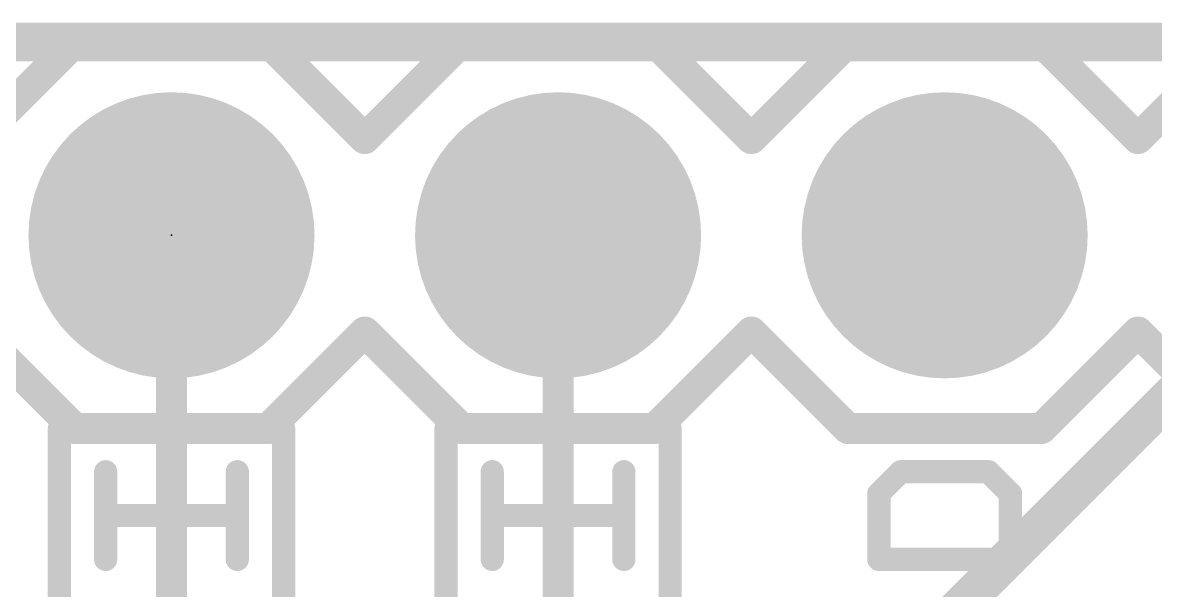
# Model space of a CAD drawing. Extents: x -33 to 74, y -18 to 36.
# Drawn here: x 5.37 to 12.81, y 31.96 to 35.69 of the extents above; entities that cross this region are included whole.
import ezdxf

# ---------------------------------------------------------------- set-up
doc = ezdxf.new("R2010")
doc.units = 0
for name, color, linetype in [('1', 12, 'CONTINUOUS'), ('16', 132, 'CONTINUOUS'), ('17', 110, 'CONTINUOUS'), ('20', 53, 'CONTINUOUS'), ('21', 41, 'CONTINUOUS'), ('22', 40, 'CONTINUOUS'), ('23', 53, 'CONTINUOUS'), ('51', 53, 'CONTINUOUS')]:
    doc.layers.add(name, color=color, linetype=linetype)

# ---------------------------------------------------------------- blocks, each defined once
blk = doc.blocks.new('RECT')
blk.add_solid([(-0.5, -0.5), (0.5, -0.5), (-0.5, 0.5), (0.5, 0.5)])
blk = doc.blocks.new('ROUNDP')
at = {"const_width": 0.5}
blk.add_lwpolyline([(0, -0.25, 1), (0, 0.25, 1), (0, -0.25)], format="xyb", dxfattribs=at)

msp = doc.modelspace()

# ---------------------------------------------------------------- linework, layer by layer
at = {"layer": '1'}
for points, const_width in [([(25.4, 35.56), (0, 35.56)], 0.254), ([(6.35, 30.48), (6.35, 34.29)], 0.2032), ([(8.89, 31.75), (8.89, 34.29)], 0.2032), ([(13.97, 34.29), (10.795, 31.115)], 0.254)]:
    msp.add_lwpolyline(points, dxfattribs=dict(at, const_width=const_width))
at = {"layer": '1', "const_width": 0.1016}
for points in [[(6.4008, 34.29, 1), (6.2992, 34.29)], [(8.9408, 34.29, 1), (8.8392, 34.29)]]:
    msp.add_lwpolyline(points, format="xyb", dxfattribs=at)
at = {"layer": '16', "const_width": 0.254}
msp.add_lwpolyline([(25.4, 35.56), (0, 35.56)], dxfattribs=at)
at = {"layer": '20', "const_width": 0.2032}
msp.add_lwpolyline([(25.4, 35.56), (0, 35.56)], dxfattribs=at)
at = {"layer": '21'}
for points, const_width in [([(5.715, 35.56), (5.08, 34.925)], 0.2032), ([(5.715, 35.56), (6.985, 35.56)], 0.2032), ([(6.985, 35.56), (7.62, 34.925)], 0.2032), ([(7.62, 34.925), (8.255, 35.56)], 0.2032), ([(8.255, 35.56), (9.525, 35.56)], 0.2032), ([(9.525, 35.56), (10.16, 34.925)], 0.2032), ([(10.16, 34.925), (10.795, 35.56)], 0.2032), ([(10.795, 35.56), (12.065, 35.56)], 0.2032), ([(12.065, 35.56), (12.7, 34.925)], 0.2032), ([(13.335, 35.56), (12.7, 34.925)], 0.2032), ([(5.08, 33.655), (5.715, 33.02)], 0.2032), ([(7.62, 33.655), (6.985, 33.02)], 0.2032), ([(8.255, 33.02), (7.62, 33.655)], 0.2032), ([(10.16, 33.655), (9.525, 33.02)], 0.2032), ([(10.795, 33.02), (10.16, 33.655)], 0.2032), ([(12.7, 33.655), (12.065, 33.02)], 0.2032), ([(12.7, 33.655), (13.335, 33.02)], 0.2032), ([(6.985, 33.02), (5.715, 33.02)], 0.2032), ([(9.525, 33.02), (8.255, 33.02)], 0.2032), ([(12.065, 33.02), (10.795, 33.02)], 0.2032), ([(5.6134, 30.5253), (5.6134, 33.02)], 0.1524), ([(8.1534, 30.2134), (8.1534, 33.02)], 0.1524), ([(5.9175, 32.1607), (5.9175, 32.7369)], 0.1524), ([(8.4575, 32.1607), (8.4575, 32.7369)], 0.1524), ([(11.1415, 32.7369), (10.9975, 32.5928)], 0.1524), ([(11.7177, 32.7369), (11.1415, 32.7369)], 0.1524), ([(11.8618, 32.5928), (11.7177, 32.7369)], 0.1524), ([(10.9975, 32.5928), (10.9975, 32.1607)], 0.1524), ([(11.8618, 32.1607), (11.8618, 32.5928)], 0.1524), ([(6.7818, 32.4488), (5.9175, 32.4488)], 0.1524), ([(9.3218, 32.4488), (8.4575, 32.4488)], 0.1524), ([(10.9975, 32.1607), (11.8618, 32.1607)], 0.1524)]:
    msp.add_lwpolyline(points, dxfattribs=dict(at, const_width=const_width))
for points, const_width in [([(5.715, 35.6108, 1), (5.715, 35.5092)], 0.1016), ([(5.7509, 35.5241, 1), (5.6791, 35.5959)], 0.1016), ([(7.0209, 35.5959, 1), (6.9491, 35.5241)], 0.1016), ([(6.985, 35.5092, 1), (6.985, 35.6108)], 0.1016), ([(8.255, 35.6108, 1), (8.255, 35.5092)], 0.1016), ([(8.2909, 35.5241, 1), (8.2191, 35.5959)], 0.1016), ([(9.5609, 35.5959, 1), (9.4891, 35.5241)], 0.1016), ([(9.525, 35.5092, 1), (9.525, 35.6108)], 0.1016), ([(10.795, 35.6108, 1), (10.795, 35.5092)], 0.1016), ([(10.8309, 35.5241, 1), (10.7591, 35.5959)], 0.1016), ([(12.1009, 35.5959, 1), (12.0291, 35.5241)], 0.1016), ([(12.065, 35.5092, 1), (12.065, 35.6108)], 0.1016), ([(7.5841, 34.9609, 1), (7.6559, 34.8891)], 0.1016), ([(7.5841, 34.8891, 1), (7.6559, 34.9609)], 0.1016), ([(10.1241, 34.9609, 1), (10.1959, 34.8891)], 0.1016), ([(10.1241, 34.8891, 1), (10.1959, 34.9609)], 0.1016), ([(12.6641, 34.9609, 1), (12.7359, 34.8891)], 0.1016), ([(12.6641, 34.8891, 1), (12.7359, 34.9609)], 0.1016), ([(7.6559, 33.6909, 1), (7.5841, 33.6191)], 0.1016), ([(7.6559, 33.6191, 1), (7.5841, 33.6909)], 0.1016), ([(10.1959, 33.6909, 1), (10.1241, 33.6191)], 0.1016), ([(10.1959, 33.6191, 1), (10.1241, 33.6909)], 0.1016), ([(12.7359, 33.6909, 1), (12.6641, 33.6191)], 0.1016), ([(12.7359, 33.6191, 1), (12.6641, 33.6909)], 0.1016), ([(5.715, 33.0708, 1), (5.715, 32.9692)], 0.1016), ([(6.985, 32.9692, 1), (6.985, 33.0708)], 0.1016), ([(8.255, 33.0708, 1), (8.255, 32.9692)], 0.1016), ([(9.525, 32.9692, 1), (9.525, 33.0708)], 0.1016), ([(10.795, 33.0708, 1), (10.795, 32.9692)], 0.1016), ([(12.065, 32.9692, 1), (12.065, 33.0708)], 0.1016), ([(5.6515, 33.02, 1), (5.5753, 33.02)], 0.0762), ([(5.6791, 32.9841, 1), (5.7509, 33.0559)], 0.1016), ([(6.9491, 33.0559, 1), (7.0209, 32.9841)], 0.1016), ([(8.1915, 33.02, 1), (8.1153, 33.02)], 0.0762), ([(8.2191, 32.9841, 1), (8.2909, 33.0559)], 0.1016), ([(9.4891, 33.0559, 1), (9.5609, 32.9841)], 0.1016), ([(10.7591, 32.9841, 1), (10.8309, 33.0559)], 0.1016), ([(12.0291, 33.0559, 1), (12.1009, 32.9841)], 0.1016), ([(5.9556, 32.7369, 1), (5.8794, 32.7369)], 0.0762), ([(8.4956, 32.7369, 1), (8.4194, 32.7369)], 0.0762), ([(11.1415, 32.775, 1), (11.1415, 32.6988)], 0.0762), ([(11.1685, 32.71, 1), (11.1146, 32.7638)], 0.0762), ([(11.7447, 32.7638, 1), (11.6908, 32.71)], 0.0762), ([(11.7177, 32.6988, 1), (11.7177, 32.775)], 0.0762), ([(10.9705, 32.6198, 1), (11.0244, 32.5659)], 0.0762), ([(11.0356, 32.5928, 1), (10.9594, 32.5928)], 0.0762), ([(11.8999, 32.5928, 1), (11.8237, 32.5928)], 0.0762), ([(11.8349, 32.5659, 1), (11.8887, 32.6198)], 0.0762), ([(5.9175, 32.4869, 1), (5.9175, 32.4107)], 0.0762), ([(6.7818, 32.4107, 1), (6.7818, 32.4869)], 0.0762), ([(8.4575, 32.4869, 1), (8.4575, 32.4107)], 0.0762), ([(9.3218, 32.4107, 1), (9.3218, 32.4869)], 0.0762), ([(10.9975, 32.1988, 1), (10.9975, 32.1226)], 0.0762), ([(11.8618, 32.1226, 1), (11.8618, 32.1988)], 0.0762), ([(5.8794, 32.1607, 1), (5.9556, 32.1607)], 0.0762), ([(8.4194, 32.1607, 1), (8.4956, 32.1607)], 0.0762), ([(10.9594, 32.1607, 1), (11.0356, 32.1607)], 0.0762), ([(11.8237, 32.1607, 1), (11.8999, 32.1607)], 0.0762)]:
    msp.add_lwpolyline(points, format="xyb", dxfattribs=dict(at, const_width=const_width))
at = {"layer": '22', "const_width": 0.1524}
for points in [[(7.0866, 30.5253), (7.0866, 33.02)], [(9.6266, 30.2134), (9.6266, 33.02)], [(6.7825, 32.1607), (6.7825, 32.7369)], [(9.3225, 32.1607), (9.3225, 32.7369)], [(10.9982, 32.5928), (11.1423, 32.7369)], [(11.1423, 32.7369), (11.7185, 32.7369)], [(11.7185, 32.7369), (11.8625, 32.5928)], [(10.9982, 32.1607), (10.9982, 32.5928)], [(11.8625, 32.5928), (11.8625, 32.1607)], [(5.9182, 32.4488), (6.7825, 32.4488)], [(8.4582, 32.4488), (9.3225, 32.4488)], [(11.8625, 32.1607), (10.9982, 32.1607)]]:
    msp.add_lwpolyline(points, dxfattribs=at)
at = {"layer": '22', "const_width": 0.0762}
for points in [[(7.1247, 33.02, 1), (7.0485, 33.02)], [(9.6647, 33.02, 1), (9.5885, 33.02)], [(6.8206, 32.7369, 1), (6.7444, 32.7369)], [(9.3606, 32.7369, 1), (9.2844, 32.7369)], [(11.1423, 32.775, 1), (11.1423, 32.6988)], [(11.1692, 32.71, 1), (11.1153, 32.7638)], [(11.7454, 32.7638, 1), (11.6915, 32.71)], [(11.7185, 32.6988, 1), (11.7185, 32.775)], [(11.0363, 32.5928, 1), (10.9601, 32.5928)], [(10.9713, 32.6198, 1), (11.0251, 32.5659)], [(11.9006, 32.5928, 1), (11.8244, 32.5928)], [(11.8356, 32.5659, 1), (11.8895, 32.6198)], [(5.9182, 32.4869, 1), (5.9182, 32.4107)], [(6.7825, 32.4107, 1), (6.7825, 32.4869)], [(8.4582, 32.4869, 1), (8.4582, 32.4107)], [(9.3225, 32.4107, 1), (9.3225, 32.4869)], [(10.9982, 32.1988, 1), (10.9982, 32.1226)], [(11.8625, 32.1226, 1), (11.8625, 32.1988)], [(6.7444, 32.1607, 1), (6.8206, 32.1607)], [(9.2844, 32.1607, 1), (9.3606, 32.1607)], [(10.9601, 32.1607, 1), (11.0363, 32.1607)], [(11.8244, 32.1607, 1), (11.9006, 32.1607)]]:
    msp.add_lwpolyline(points, format="xyb", dxfattribs=at)
at = {"layer": '23'}
msp.add_point((6.35, 34.29), dxfattribs=at)

# ---------------------------------------------------------------- block references
at = {"layer": '17', "xscale": 1.8796, "yscale": 1.8796, "rotation": 90}
for p in [(6.35, 34.29), (6.35, 34.29), (8.89, 34.29), (8.89, 34.29), (11.43, 34.29), (11.43, 34.29)]:
    msp.add_blockref('ROUNDP', p, dxfattribs=at)
at = {"layer": '51', "xscale": 0.508, "yscale": 0.508}
for p in [(6.35, 34.29), (8.89, 34.29), (11.43, 34.29)]:
    msp.add_blockref('RECT', p, dxfattribs=at)

doc.saveas('drawing.dxf')
